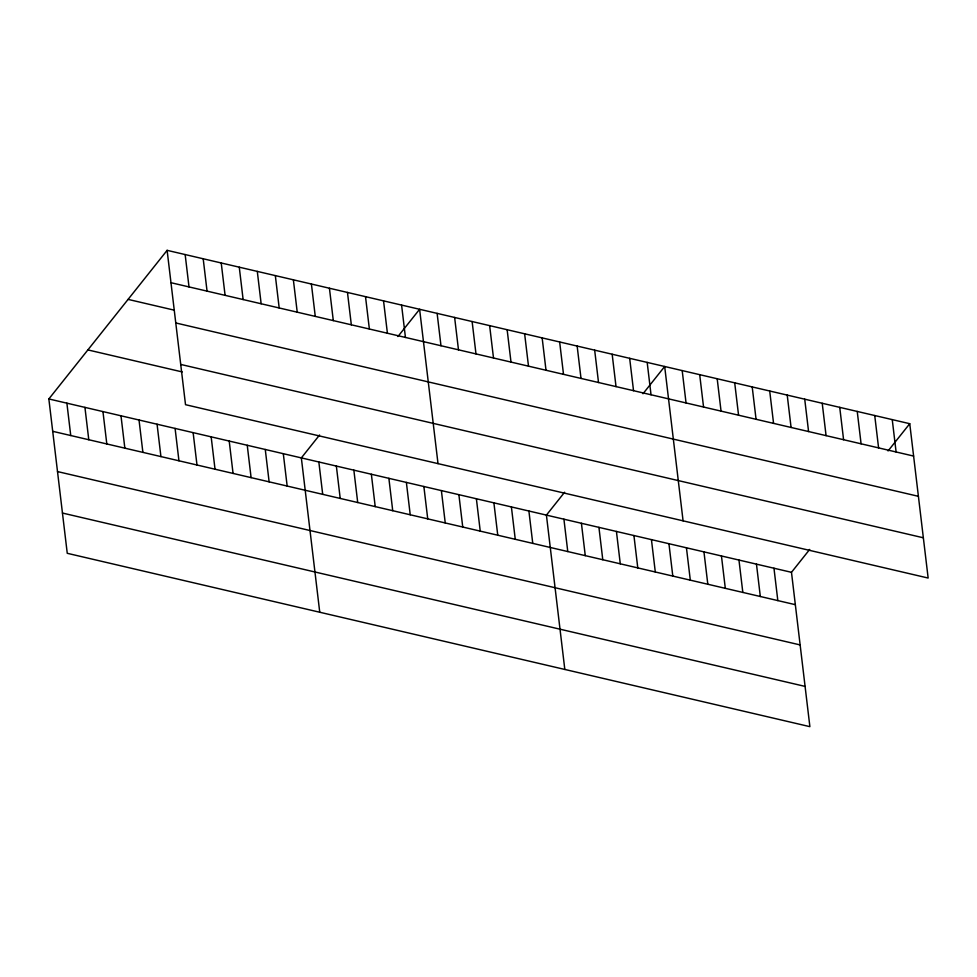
<?xml version="1.0" encoding="UTF-8"?>
<svg xmlns="http://www.w3.org/2000/svg" width="977" height="977" viewBox="0 0 977 977"><rect width="100%" height="100%" fill="white"/><g stroke="black" fill="none" stroke-linecap="round" stroke-linejoin="round"><path stroke-width="1.47" d="M809.689 549.428L791.48 572.314L809.884 726.656L67.254 553.3L48.85 398.958L167.116 250.344L909.746 423.7L928.15 578.042L185.52 404.686L167.116 250.344M319.552 435.009L301.343 457.895L319.748 612.237M397.932 336.528L419.609 309.282L438.014 463.623M564.621 492.225L546.412 515.111L564.816 669.453M643 393.743L664.678 366.497L683.082 520.839M888.069 450.947L909.746 423.7M170.975 282.707L913.605 456.064M128.097 299.389L173.869 310.075M175.787 322.96L918.404 496.316M180.721 364.433L923.35 537.79M87.881 349.913L182.223 371.932M48.85 398.958L791.48 572.314M52.709 431.321L795.339 604.678M57.509 471.573L800.139 644.93M62.455 513.047L805.085 686.404M892.245 419.609L896.104 451.985M874.733 415.53L878.592 447.893M857.232 411.439L861.091 443.814M839.731 407.36L843.591 439.723M822.219 403.269L826.078 435.632M804.718 399.178L808.577 431.553M787.218 395.099L791.077 427.462M769.705 391.008L773.564 423.383M773.967 568.223L777.826 600.599M752.205 386.929L756.064 419.292M756.467 564.144L760.326 596.507M734.704 382.837L738.563 415.201M738.966 560.053L742.825 592.428M717.191 378.746L721.05 411.122M721.453 555.974L725.313 588.337M699.691 374.667L703.55 407.03M703.953 551.883L707.812 584.246M682.19 370.576L686.049 402.951M686.44 547.792L690.312 580.167M668.94 543.713L672.799 576.076M647.177 362.406L651.036 394.769M651.439 539.622L655.298 571.997M629.664 358.315L633.536 390.69M633.926 535.543L637.786 567.906M612.164 354.236L616.023 386.599M616.426 531.451L620.285 563.814M594.663 350.145L598.522 382.52M598.925 527.36L602.785 559.736M577.151 346.066L581.01 378.429M581.413 523.281L585.272 555.644M559.65 341.974L563.509 374.338M563.912 519.19L567.771 551.565M542.15 337.883L546.009 370.259M524.637 333.804L528.496 366.167M528.899 511.02L532.758 543.383M507.136 329.713L510.995 362.088M511.398 506.929L515.258 539.304M489.636 325.634L493.495 357.997M493.898 502.85L497.757 535.213M472.123 321.543L475.982 353.906M476.385 498.758L480.244 531.134M454.623 317.452L458.482 349.827M458.885 494.68L462.744 527.043M437.122 313.373L440.981 345.736M441.384 490.588L445.243 522.951M423.871 486.497L427.731 518.872M401.584 305.068L405.443 337.444M406.371 482.418L410.23 514.781M383.546 300.867L387.405 333.23M388.87 478.327L392.73 510.702M365.508 296.654L369.367 329.017M371.358 474.248L375.217 506.611M347.47 292.441L351.329 324.816M353.857 470.157L357.716 502.52M329.432 288.239L333.304 320.603M336.357 466.066L340.216 498.441M311.407 284.026L315.266 316.389M318.844 461.987L322.703 494.35M293.369 279.813L297.228 312.176M275.331 275.599L279.19 307.975M283.306 453.682L287.165 486.058M257.293 271.398L261.152 303.762M265.268 449.481L269.127 481.844M239.267 267.185L243.126 299.548M247.242 445.268L251.101 477.631M221.229 262.972L225.089 295.335M229.204 441.054L233.063 473.43M203.192 258.758L207.051 291.134M211.166 436.853L215.025 469.216M185.154 254.557L189.013 286.92M193.128 432.64L196.988 465.003M175.091 428.427L178.95 460.79M157.065 424.213L160.924 456.589M139.027 420.012L142.886 452.375M120.989 415.799L124.848 448.162M102.951 411.586L106.811 443.949M84.926 407.372L88.785 439.748M66.888 403.171L70.747 435.534"/></g></svg>
